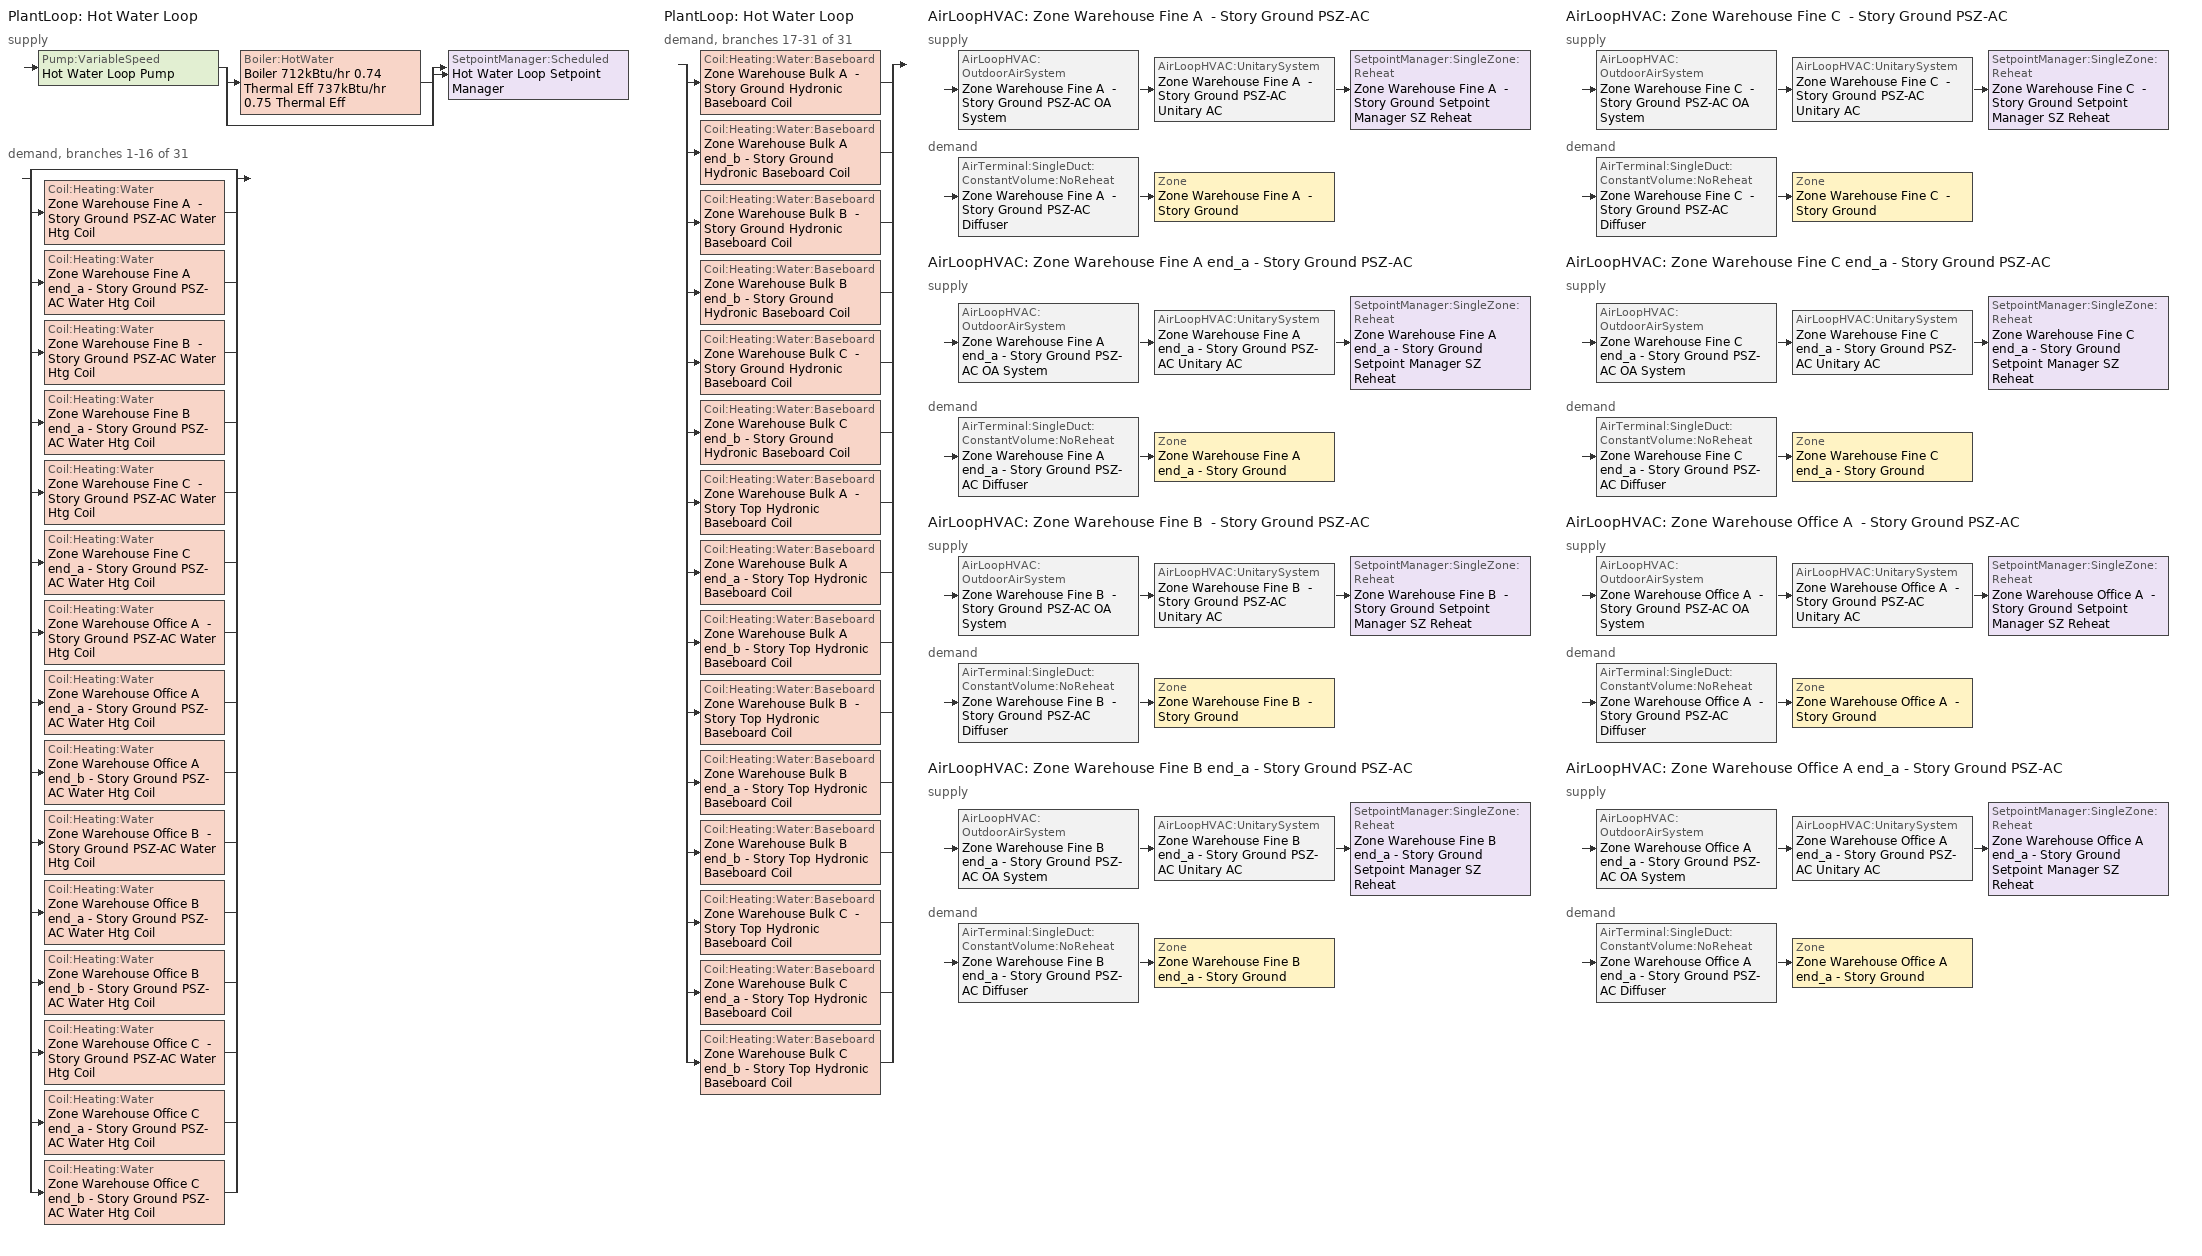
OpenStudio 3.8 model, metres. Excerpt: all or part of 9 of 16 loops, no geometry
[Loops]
PlantLoop 'Hot Water Loop'
 supply: Pump:VariableSpeed 'Hot Water Loop Pump' > split
  | Boiler:HotWater 'Boiler 712kBtu/hr 0.74 Thermal Eff 737kBtu/hr 0.75 Thermal Eff'
  | bypass
  join > SetpointManager:Scheduled 'Hot Water Loop Setpoint Manager'
 demand, branches 1-16 of 31: split
  | bypass
  | Coil:Heating:Water 'Zone Warehouse Fine A  - Story Ground PSZ-AC Water Htg Coil'
  | Coil:Heating:Water 'Zone Warehouse Fine A end_a - Story Ground PSZ-AC Water Htg Coil'
  | Coil:Heating:Water 'Zone Warehouse Fine B  - Story Ground PSZ-AC Water Htg Coil'
  | Coil:Heating:Water 'Zone Warehouse Fine B end_a - Story Ground PSZ-AC Water Htg Coil'
  | Coil:Heating:Water 'Zone Warehouse Fine C  - Story Ground PSZ-AC Water Htg Coil'
  | Coil:Heating:Water 'Zone Warehouse Fine C end_a - Story Ground PSZ-AC Water Htg Coil'
  | Coil:Heating:Water 'Zone Warehouse Office A  - Story Ground PSZ-AC Water Htg Coil'
  | Coil:Heating:Water 'Zone Warehouse Office A end_a - Story Ground PSZ-AC Water Htg Coil'
  | Coil:Heating:Water 'Zone Warehouse Office A end_b - Story Ground PSZ-AC Water Htg Coil'
  | Coil:Heating:Water 'Zone Warehouse Office B  - Story Ground PSZ-AC Water Htg Coil'
  | Coil:Heating:Water 'Zone Warehouse Office B end_a - Story Ground PSZ-AC Water Htg Coil'
  | Coil:Heating:Water 'Zone Warehouse Office B end_b - Story Ground PSZ-AC Water Htg Coil'
  | Coil:Heating:Water 'Zone Warehouse Office C  - Story Ground PSZ-AC Water Htg Coil'
  | Coil:Heating:Water 'Zone Warehouse Office C end_a - Story Ground PSZ-AC Water Htg Coil'
  | Coil:Heating:Water 'Zone Warehouse Office C end_b - Story Ground PSZ-AC Water Htg Coil'
PlantLoop 'Hot Water Loop'
 demand, branches 17-31 of 31: split
  | Coil:Heating:Water:Baseboard 'Zone Warehouse Bulk A  - Story Ground Hydronic Baseboard Coil'
  | Coil:Heating:Water:Baseboard 'Zone Warehouse Bulk A end_b - Story Ground Hydronic Baseboard Coil'
  | Coil:Heating:Water:Baseboard 'Zone Warehouse Bulk B  - Story Ground Hydronic Baseboard Coil'
  | Coil:Heating:Water:Baseboard 'Zone Warehouse Bulk B end_b - Story Ground Hydronic Baseboard Coil'
  | Coil:Heating:Water:Baseboard 'Zone Warehouse Bulk C  - Story Ground Hydronic Baseboard Coil'
  | Coil:Heating:Water:Baseboard 'Zone Warehouse Bulk C end_b - Story Ground Hydronic Baseboard Coil'
  | Coil:Heating:Water:Baseboard 'Zone Warehouse Bulk A  - Story Top Hydronic Baseboard Coil'
  | Coil:Heating:Water:Baseboard 'Zone Warehouse Bulk A end_a - Story Top Hydronic Baseboard Coil'
  | Coil:Heating:Water:Baseboard 'Zone Warehouse Bulk A end_b - Story Top Hydronic Baseboard Coil'
  | Coil:Heating:Water:Baseboard 'Zone Warehouse Bulk B  - Story Top Hydronic Baseboard Coil'
  | Coil:Heating:Water:Baseboard 'Zone Warehouse Bulk B end_a - Story Top Hydronic Baseboard Coil'
  | Coil:Heating:Water:Baseboard 'Zone Warehouse Bulk B end_b - Story Top Hydronic Baseboard Coil'
  | Coil:Heating:Water:Baseboard 'Zone Warehouse Bulk C  - Story Top Hydronic Baseboard Coil'
  | Coil:Heating:Water:Baseboard 'Zone Warehouse Bulk C end_a - Story Top Hydronic Baseboard Coil'
  | Coil:Heating:Water:Baseboard 'Zone Warehouse Bulk C end_b - Story Top Hydronic Baseboard Coil'
AirLoopHVAC 'Zone Warehouse Fine A  - Story Ground PSZ-AC'
 supply: AirLoopHVAC:OutdoorAirSystem 'Zone Warehouse Fine A  - Story Ground PSZ-AC OA System' > AirLoopHVAC:UnitarySystem 'Zone Warehouse Fine A  - Story Ground PSZ-AC Unitary AC' > SetpointManager:SingleZone:Reheat 'Zone Warehouse Fine A  - Story Ground Setpoint Manager SZ Reheat'
 demand: AirTerminal:SingleDuct:ConstantVolume:NoReheat 'Zone Warehouse Fine A  - Story Ground PSZ-AC Diffuser' > Zone 'Zone Warehouse Fine A  - Story Ground'
AirLoopHVAC 'Zone Warehouse Fine A end_a - Story Ground PSZ-AC'
 supply: AirLoopHVAC:OutdoorAirSystem 'Zone Warehouse Fine A end_a - Story Ground PSZ-AC OA System' > AirLoopHVAC:UnitarySystem 'Zone Warehouse Fine A end_a - Story Ground PSZ-AC Unitary AC' > SetpointManager:SingleZone:Reheat 'Zone Warehouse Fine A end_a - Story Ground Setpoint Manager SZ Reheat'
 demand: AirTerminal:SingleDuct:ConstantVolume:NoReheat 'Zone Warehouse Fine A end_a - Story Ground PSZ-AC Diffuser' > Zone 'Zone Warehouse Fine A end_a - Story Ground'
AirLoopHVAC 'Zone Warehouse Fine B  - Story Ground PSZ-AC'
 supply: AirLoopHVAC:OutdoorAirSystem 'Zone Warehouse Fine B  - Story Ground PSZ-AC OA System' > AirLoopHVAC:UnitarySystem 'Zone Warehouse Fine B  - Story Ground PSZ-AC Unitary AC' > SetpointManager:SingleZone:Reheat 'Zone Warehouse Fine B  - Story Ground Setpoint Manager SZ Reheat'
 demand: AirTerminal:SingleDuct:ConstantVolume:NoReheat 'Zone Warehouse Fine B  - Story Ground PSZ-AC Diffuser' > Zone 'Zone Warehouse Fine B  - Story Ground'
AirLoopHVAC 'Zone Warehouse Fine B end_a - Story Ground PSZ-AC'
 supply: AirLoopHVAC:OutdoorAirSystem 'Zone Warehouse Fine B end_a - Story Ground PSZ-AC OA System' > AirLoopHVAC:UnitarySystem 'Zone Warehouse Fine B end_a - Story Ground PSZ-AC Unitary AC' > SetpointManager:SingleZone:Reheat 'Zone Warehouse Fine B end_a - Story Ground Setpoint Manager SZ Reheat'
 demand: AirTerminal:SingleDuct:ConstantVolume:NoReheat 'Zone Warehouse Fine B end_a - Story Ground PSZ-AC Diffuser' > Zone 'Zone Warehouse Fine B end_a - Story Ground'
AirLoopHVAC 'Zone Warehouse Fine C  - Story Ground PSZ-AC'
 supply: AirLoopHVAC:OutdoorAirSystem 'Zone Warehouse Fine C  - Story Ground PSZ-AC OA System' > AirLoopHVAC:UnitarySystem 'Zone Warehouse Fine C  - Story Ground PSZ-AC Unitary AC' > SetpointManager:SingleZone:Reheat 'Zone Warehouse Fine C  - Story Ground Setpoint Manager SZ Reheat'
 demand: AirTerminal:SingleDuct:ConstantVolume:NoReheat 'Zone Warehouse Fine C  - Story Ground PSZ-AC Diffuser' > Zone 'Zone Warehouse Fine C  - Story Ground'
AirLoopHVAC 'Zone Warehouse Fine C end_a - Story Ground PSZ-AC'
 supply: AirLoopHVAC:OutdoorAirSystem 'Zone Warehouse Fine C end_a - Story Ground PSZ-AC OA System' > AirLoopHVAC:UnitarySystem 'Zone Warehouse Fine C end_a - Story Ground PSZ-AC Unitary AC' > SetpointManager:SingleZone:Reheat 'Zone Warehouse Fine C end_a - Story Ground Setpoint Manager SZ Reheat'
 demand: AirTerminal:SingleDuct:ConstantVolume:NoReheat 'Zone Warehouse Fine C end_a - Story Ground PSZ-AC Diffuser' > Zone 'Zone Warehouse Fine C end_a - Story Ground'
AirLoopHVAC 'Zone Warehouse Office A  - Story Ground PSZ-AC'
 supply: AirLoopHVAC:OutdoorAirSystem 'Zone Warehouse Office A  - Story Ground PSZ-AC OA System' > AirLoopHVAC:UnitarySystem 'Zone Warehouse Office A  - Story Ground PSZ-AC Unitary AC' > SetpointManager:SingleZone:Reheat 'Zone Warehouse Office A  - Story Ground Setpoint Manager SZ Reheat'
 demand: AirTerminal:SingleDuct:ConstantVolume:NoReheat 'Zone Warehouse Office A  - Story Ground PSZ-AC Diffuser' > Zone 'Zone Warehouse Office A  - Story Ground'
AirLoopHVAC 'Zone Warehouse Office A end_a - Story Ground PSZ-AC'
 supply: AirLoopHVAC:OutdoorAirSystem 'Zone Warehouse Office A end_a - Story Ground PSZ-AC OA System' > AirLoopHVAC:UnitarySystem 'Zone Warehouse Office A end_a - Story Ground PSZ-AC Unitary AC' > SetpointManager:SingleZone:Reheat 'Zone Warehouse Office A end_a - Story Ground Setpoint Manager SZ Reheat'
 demand: AirTerminal:SingleDuct:ConstantVolume:NoReheat 'Zone Warehouse Office A end_a - Story Ground PSZ-AC Diffuser' > Zone 'Zone Warehouse Office A end_a - Story Ground'
[SizingPeriod:DesignDay] Barometric Pressure {Pa}=100941; Wind Speed {m/s}=3.5; Wind Direction {deg}=300; Rain Indicator=No; Snow Indicator=No; Day of Month=21; Day Type=SummerDesignDay; Daylight Saving Time Indicator=No; Humidity Condition Type=Wetbulb; Dry-Bulb Temperature Range Modifier Type=DefaultMultipliers; Solar Model Indicator=ASHRAETau
Name | Maximum Dry-Bulb Temperature {C} | Daily Dry-Bulb Temperature Range {deltaC} | Month | Wetbulb or DewPoint at Maximum Dry-Bulb {C} | ASHRAE Clear Sky Optical Depth for Beam Irradiance | ASHRAE Clear Sky Optical Depth for Diffuse Irradiance
Meriden Markham Muni October .4% Condns DB=>MCWB 1 | 27 | 11.2 | 10 | 20.4 | 0.349 | 2.492
Meriden Markham Muni September .4% Condns DB=>MCWB 1 | 31.1 | 11.6 | 9 | 21.8 | 0.4 | 2.317
[Sizing:Zone] Zone Cooling Design Supply Air Temperature Input Method=SupplyAirTemperature; Zone Cooling Design Supply Air Temperature Difference {deltaC}=11.11; Zone Heating Design Supply Air Temperature Input Method=SupplyAirTemperature; Zone Heating Design Supply Air Temperature Difference {deltaC}=11.11; Zone Cooling Design Supply Air Humidity Ratio {kg-H2O/kg-air}=0.0085; Zone Heating Design Supply Air Humidity Ratio {kg-H2O/kg-air}=0.008; Cooling Design Air Flow Method=DesignDay; Heating Design Air Flow Method=DesignDay; Account for Dedicated Outdoor Air System=No; Dedicated Outdoor Air System Control Strategy=NeutralSupplyAir; Dedicated Outdoor Air Low Setpoint Temperature for Design {C}=autosize; Dedicated Outdoor Air High Setpoint Temperature for Design {C}=autosize; Zone Load Sizing Method=Sensible Load Only No Latent Load; Zone Latent Cooling Design Supply Air Humidity Ratio Input Method=HumidityRatioDifference; Zone Cooling Design Supply Air Humidity Ratio Difference {kgWater/kgDryAir}=0.005; Zone Latent Heating Design Supply Air Humidity Ratio Input Method=HumidityRatioDifference; Zone Humidification Design Supply Air Humidity Ratio Difference {kgWater/kgDryAir}=0.005
Name | Zone Cooling Design Supply Air Temperature {C} | Zone Heating Design Supply Air Temperature {C}
Zone Warehouse Fine A end_a - Story Ground; Zone Warehouse Fine B end_a - Story Ground; Zone Warehouse Fine C end_a - Story Ground; Zone Warehouse Fine A  - Story Ground; Zone Warehouse Fine B  - Story Ground; Zone Warehouse Fine C  - Story Ground; Zone Warehouse Office A end_a - Story Ground; Zone Warehouse Office A  - Story Ground | 12.7778 | 50
Zone Warehouse Bulk A  - Story Ground; Zone Warehouse Bulk B  - Story Ground; Zone Warehouse Bulk C  - Story Ground; Zone Warehouse Bulk A end_b - Story Ground; Zone Warehouse Bulk B end_b - Story Ground; Zone Warehouse Bulk C end_b - Story Ground; Zone Warehouse Bulk A end_a - Story Top; Zone Warehouse Bulk B end_a - Story Top; Zone Warehouse Bulk C end_a - Story Top; Zone Warehouse Bulk A  - Story Top; Zone Warehouse Bulk B  - Story Top; Zone Warehouse Bulk C  - Story Top; Zone Warehouse Bulk A end_b - Story Top; Zone Warehouse Bulk B end_b - Story Top; Zone Warehouse Bulk C end_b - Story Top | 14 | 40
[Zone equipment]
Zone Warehouse Fine A end_a - Story Ground: Zone Warehouse Fine A end_a - Story Ground PSZ-AC Diffuser
Zone Warehouse Fine B end_a - Story Ground: Zone Warehouse Fine B end_a - Story Ground PSZ-AC Diffuser
Zone Warehouse Fine C end_a - Story Ground: Zone Warehouse Fine C end_a - Story Ground PSZ-AC Diffuser
Zone Warehouse Fine A  - Story Ground: Zone Warehouse Fine A  - Story Ground PSZ-AC Diffuser
Zone Warehouse Fine B  - Story Ground: Zone Warehouse Fine B  - Story Ground PSZ-AC Diffuser
Zone Warehouse Fine C  - Story Ground: Zone Warehouse Fine C  - Story Ground PSZ-AC Diffuser
Zone Warehouse Bulk A  - Story Ground: Zone Warehouse Bulk A  - Story Ground Hydronic Baseboard
Zone Warehouse Bulk B  - Story Ground: Zone Warehouse Bulk B  - Story Ground Hydronic Baseboard
Zone Warehouse Bulk C  - Story Ground: Zone Warehouse Bulk C  - Story Ground Hydronic Baseboard
Zone Warehouse Bulk A end_b - Story Ground: Zone Warehouse Bulk A end_b - Story Ground Hydronic Baseboard
Zone Warehouse Bulk B end_b - Story Ground: Zone Warehouse Bulk B end_b - Story Ground Hydronic Baseboard
Zone Warehouse Bulk C end_b - Story Ground: Zone Warehouse Bulk C end_b - Story Ground Hydronic Baseboard
Zone Warehouse Bulk A end_a - Story Top: Zone Warehouse Bulk A end_a - Story Top Hydronic Baseboard
Zone Warehouse Bulk B end_a - Story Top: Zone Warehouse Bulk B end_a - Story Top Hydronic Baseboard
Zone Warehouse Bulk C end_a - Story Top: Zone Warehouse Bulk C end_a - Story Top Hydronic Baseboard
Zone Warehouse Bulk A  - Story Top: Zone Warehouse Bulk A  - Story Top Hydronic Baseboard
Zone Warehouse Bulk B  - Story Top: Zone Warehouse Bulk B  - Story Top Hydronic Baseboard
Zone Warehouse Bulk C  - Story Top: Zone Warehouse Bulk C  - Story Top Hydronic Baseboard
Zone Warehouse Bulk A end_b - Story Top: Zone Warehouse Bulk A end_b - Story Top Hydronic Baseboard
Zone Warehouse Bulk B end_b - Story Top: Zone Warehouse Bulk B end_b - Story Top Hydronic Baseboard
Zone Warehouse Bulk C end_b - Story Top: Zone Warehouse Bulk C end_b - Story Top Hydronic Baseboard
Zone Warehouse Office A end_a - Story Ground: Zone Warehouse Office A end_a - Story Ground PSZ-AC Diffuser
Zone Warehouse Office A  - Story Ground: Zone Warehouse Office A  - Story Ground PSZ-AC Diffuser
[PlantLoop]
Hot Water Loop: Fluid Type=Water; Glycol Concentration=0; Minimum Loop Temperature {C}=10; Maximum Loop Flow Rate {m3/s}=0.00481273; Plant Loop Volume {m3}=0.577528; Load Distribution Scheme=Optimal
[Sizing:Plant]
Hot Water Loop: Loop Type=Heating; Design Loop Exit Temperature {C}=82.2222; Loop Design Temperature Difference {deltaC}=11.1111; Sizing Option=NonCoincident; Zone Timesteps in Averaging Window=1; Coincident Sizing Factor Mode=None
[SetpointManager:Scheduled]
Hot Water Loop Setpoint Manager: Control Variable=Temperature; Schedule=Hot Water Loop Temp - 180F; Setpoint Node or NodeList=Hot Water Loop Supply Outlet Node
[Pump:VariableSpeed]
Hot Water Loop Pump: Rated Flow Rate {m3/s}=0.00481273; Rated Pump Head {Pa}=179344; Rated Power Consumption {W}=1317.36; Motor Efficiency=0.84; Coefficient 1 of the Part Load Performance Curve=0; Coefficient 2 of the Part Load Performance Curve=3.2485; Coefficient 3 of the Part Load Performance Curve=-4.7443; Coefficient 4 of the Part Load Performance Curve=2.5294; Pump Control Type=Intermittent; Skin Loss Radiative Fraction=0.5; Design Power Sizing Method=PowerPerFlowPerPressure; Design Electric Power per Unit Flow Rate {W/(m3/s)}=348701.1; Design Shaft Power per Unit Flow Rate per Unit Head {W-s/m3-Pa}=1.28205; Design Minimum Flow Rate Fraction=0
[Boiler:HotWater]
Boiler 712kBtu/hr 0.74 Thermal Eff 737kBtu/hr 0.75 Thermal Eff: Fuel Type=NaturalGas; Nominal Capacity {W}=220032; Nominal Thermal Efficiency=0.75; Efficiency Curve Temperature Evaluation Variable=LeavingBoiler; Normalized Boiler Efficiency Curve=Boiler with No Minimum Turndown; Design Water Flow Rate {m3/s}=0.00481273; Minimum Part Load Ratio=0; Maximum Part Load Ratio=1.2; Optimum Part Load Ratio=1; Water Outlet Upper Temperature Limit {C}=95; Boiler Flow Mode=LeavingSetpointModulated; On Cycle Parasitic Electric Load {W}=0; Off Cycle Parasitic Fuel Load {W}=0; Sizing Factor=1
[AirLoopHVAC] Design Return Air Flow Fraction of Supply Air Flow=1
Name | Availability Schedule | Design Supply Air Flow Rate {m3/s}
Zone Warehouse Fine A  - Story Ground PSZ-AC | Zone Warehouse Fine A  - Story Ground PSZ-AC_constant_night_fan_schedule | 0.221917
Zone Warehouse Fine A end_a - Story Ground PSZ-AC | Zone Warehouse Fine A end_a - Story Ground PSZ-AC_constant_night_fan_schedule | 0.0706154
Zone Warehouse Fine B  - Story Ground PSZ-AC | Zone Warehouse Fine B  - Story Ground PSZ-AC_constant_night_fan_schedule | 0.558061
Zone Warehouse Fine B end_a - Story Ground PSZ-AC | Zone Warehouse Fine B end_a - Story Ground PSZ-AC_constant_night_fan_schedule | 0.236346
Zone Warehouse Fine C  - Story Ground PSZ-AC | Zone Warehouse Fine C  - Story Ground PSZ-AC_constant_night_fan_schedule | 0.151546
Zone Warehouse Fine C end_a - Story Ground PSZ-AC | Zone Warehouse Fine C end_a - Story Ground PSZ-AC_constant_night_fan_schedule | 0.0705208
Zone Warehouse Office A  - Story Ground PSZ-AC | Zone Warehouse Office A  - Story Ground PSZ-AC_constant_night_fan_schedule | 0.142226
Zone Warehouse Office A end_a - Story Ground PSZ-AC | Zone Warehouse Office A end_a - Story Ground PSZ-AC_constant_night_fan_schedule | 0.156539
[Sizing:System] Type of Load to Size On=Sensible; Central Heating Maximum System Air Flow Ratio=1; Preheat Design Temperature {C}=7.22222; Preheat Design Humidity Ratio {kg-H2O/kg-Air}=0.008; Precool Design Temperature {C}=12.7778; Precool Design Humidity Ratio {kg-H2O/kg-Air}=0.008; Central Cooling Design Supply Air Temperature {C}=12.7778; Central Heating Design Supply Air Temperature {C}=50; Sizing Option=Coincident; 100% Outdoor Air in Cooling=No; 100% Outdoor Air in Heating=No; Central Cooling Design Supply Air Humidity Ratio {kg-H2O/kg-Air}=0.0085; Central Heating Design Supply Air Humidity Ratio {kg-H2O/kg-Air}=0.008; Cooling Design Air Flow Method=DesignDay; Heating Design Air Flow Method=DesignDay; System Outdoor Air Method=ZoneSum; Zone Maximum Outdoor Air Fraction=1; Cooling Supply Air Flow Rate Per Floor Area {m3/s-m2}=0.00996765; Cooling Fraction of Autosized Cooling Supply Air Flow Rate=1; Cooling Supply Air Flow Rate Per Unit Cooling Capacity {m3/s-W}=3.94755e-05; Heating Supply Air Flow Rate Per Floor Area {m3/s-m2}=0.00996765; Heating Fraction of Autosized Heating Supply Air Flow Rate=1; Heating Fraction of Autosized Cooling Supply Air Flow Rate=1; Heating Supply Air Flow Rate Per Unit Heating Capacity {m3/s-W}=3.15882e-05; Cooling Design Capacity Method=CoolingDesignCapacity; Cooling Design Capacity Per Floor Area {W/m2}=234.7; Fraction of Autosized Cooling Design Capacity=1; Heating Design Capacity Method=HeatingDesignCapacity; Heating Design Capacity Per Floor Area {W/m2}=157; Fraction of Autosized Heating Design Capacity=1; Central Cooling Capacity Control Method=OnOff; Occupant Diversity=1
Name | Design Outdoor Air Flow Rate {m3/s} | Cooling Design Capacity {W} | Heating Design Capacity {W}
Zone Warehouse Fine A  - Story Ground PSZ-AC | 0.221917 | 3897.07 | 7081.38
Zone Warehouse Fine A end_a - Story Ground PSZ-AC | 0.0706154 | 1095.68 | 3083.63
Zone Warehouse Fine B  - Story Ground PSZ-AC | 0.558061 | 10636.94 | 12603.7
Zone Warehouse Fine B end_a - Story Ground PSZ-AC | 0.236346 | 3645.47 | 11026.33
Zone Warehouse Fine C  - Story Ground PSZ-AC | 0.151546 | 2544.14 | 7064.31
Zone Warehouse Fine C end_a - Story Ground PSZ-AC | 0.0705208 | 772 | 3079.77
Zone Warehouse Office A  - Story Ground PSZ-AC | 0.142226 | 1941.28 | 2299.24
Zone Warehouse Office A end_a - Story Ground PSZ-AC | 0.156539 | 2125.96 | 3388.51
[SetpointManager:SingleZone:Reheat] Minimum Supply Air Temperature {C}=12.7778; Maximum Supply Air Temperature {C}=50
Name | Control Zone | Setpoint Node or NodeList
Zone Warehouse Fine A  - Story Ground Setpoint Manager SZ Reheat | Zone Warehouse Fine A  - Story Ground | Zone Warehouse Fine A  - Story Ground PSZ-AC Supply Outlet Node
Zone Warehouse Fine A end_a - Story Ground Setpoint Manager SZ Reheat | Zone Warehouse Fine A end_a - Story Ground | Zone Warehouse Fine A end_a - Story Ground PSZ-AC Supply Outlet Node
Zone Warehouse Fine B  - Story Ground Setpoint Manager SZ Reheat | Zone Warehouse Fine B  - Story Ground | Zone Warehouse Fine B  - Story Ground PSZ-AC Supply Outlet Node
Zone Warehouse Fine B end_a - Story Ground Setpoint Manager SZ Reheat | Zone Warehouse Fine B end_a - Story Ground | Zone Warehouse Fine B end_a - Story Ground PSZ-AC Supply Outlet Node
Zone Warehouse Fine C  - Story Ground Setpoint Manager SZ Reheat | Zone Warehouse Fine C  - Story Ground | Zone Warehouse Fine C  - Story Ground PSZ-AC Supply Outlet Node
Zone Warehouse Fine C end_a - Story Ground Setpoint Manager SZ Reheat | Zone Warehouse Fine C end_a - Story Ground | Zone Warehouse Fine C end_a - Story Ground PSZ-AC Supply Outlet Node
Zone Warehouse Office A  - Story Ground Setpoint Manager SZ Reheat | Zone Warehouse Office A  - Story Ground | Zone Warehouse Office A  - Story Ground PSZ-AC Supply Outlet Node
Zone Warehouse Office A end_a - Story Ground Setpoint Manager SZ Reheat | Zone Warehouse Office A end_a - Story Ground | Zone Warehouse Office A end_a - Story Ground PSZ-AC Supply Outlet Node
[Coil:Heating:Water] Availability Schedule=Always On Discrete; Rated Inlet Water Temperature {C}=82.2222; Rated Inlet Air Temperature {C}=7.22222; Rated Outlet Water Temperature {C}=71.1111; Rated Outlet Air Temperature {C}=50
Name | U-Factor Times Area Value {W/K} | Maximum Water Flow Rate {m3/s} | Rated Capacity {W}
Zone Warehouse Fine A  - Story Ground PSZ-AC Water Htg Coil | 232.492 | 0.000217405 | 9939.52
Zone Warehouse Fine A end_a - Story Ground PSZ-AC Water Htg Coil | 72.7934 | 6.74478e-05 | 3083.63
Zone Warehouse Fine B  - Story Ground PSZ-AC Water Htg Coil | 638.701 | 0.000630427 | 28822.4
Zone Warehouse Fine B end_a - Story Ground PSZ-AC Water Htg Coil | 254.054 | 0.000241177 | 11026.3
Zone Warehouse Fine C  - Story Ground PSZ-AC Water Htg Coil | 162.815 | 0.000154516 | 7064.31
Zone Warehouse Fine C end_a - Story Ground PSZ-AC Water Htg Coil | 72.7 | 6.73633e-05 | 3079.77
Zone Warehouse Office A  - Story Ground PSZ-AC Water Htg Coil | 129.666 | 0.000112397 | 5138.64
Zone Warehouse Office A end_a - Story Ground PSZ-AC Water Htg Coil | 141.957 | 0.000123371 | 5640.38
Zone Warehouse Office A end_b - Story Ground PSZ-AC Water Htg Coil | 152.045 | 0.000131875 | 6029.17
Zone Warehouse Office B  - Story Ground PSZ-AC Water Htg Coil | 110.235 | 9.5668e-05 | 4373.83
Zone Warehouse Office B end_a - Story Ground PSZ-AC Water Htg Coil | 121.88 | 0.000106004 | 4846.35
Zone Warehouse Office B end_b - Story Ground PSZ-AC Water Htg Coil | 129.557 | 0.000112835 | 5158.67
Zone Warehouse Office C  - Story Ground PSZ-AC Water Htg Coil | 123.16 | 0.000107565 | 4917.76
Zone Warehouse Office C end_a - Story Ground PSZ-AC Water Htg Coil | 135.762 | 0.000118864 | 5434.3
Zone Warehouse Office C end_b - Story Ground PSZ-AC Water Htg Coil | 144.158 | 0.000126366 | 5777.31
[Controller:WaterCoil] Action=Normal; Controller Convergence Tolerance {deltaC}=0.0001; Minimum Actuated Flow {m3/s}=0
Name | Water Coil
Zone Warehouse Fine A  - Story Ground PSZ-AC Water Htg Coil Controller | Zone Warehouse Fine A  - Story Ground PSZ-AC Water Htg Coil
Zone Warehouse Fine A end_a - Story Ground PSZ-AC Water Htg Coil Controller | Zone Warehouse Fine A end_a - Story Ground PSZ-AC Water Htg Coil
Zone Warehouse Fine B  - Story Ground PSZ-AC Water Htg Coil Controller | Zone Warehouse Fine B  - Story Ground PSZ-AC Water Htg Coil
Zone Warehouse Fine B end_a - Story Ground PSZ-AC Water Htg Coil Controller | Zone Warehouse Fine B end_a - Story Ground PSZ-AC Water Htg Coil
Zone Warehouse Fine C  - Story Ground PSZ-AC Water Htg Coil Controller | Zone Warehouse Fine C  - Story Ground PSZ-AC Water Htg Coil
Zone Warehouse Fine C end_a - Story Ground PSZ-AC Water Htg Coil Controller | Zone Warehouse Fine C end_a - Story Ground PSZ-AC Water Htg Coil
Zone Warehouse Office A  - Story Ground PSZ-AC Water Htg Coil Controller | Zone Warehouse Office A  - Story Ground PSZ-AC Water Htg Coil
Zone Warehouse Office A end_a - Story Ground PSZ-AC Water Htg Coil Controller | Zone Warehouse Office A end_a - Story Ground PSZ-AC Water Htg Coil
Zone Warehouse Office A end_b - Story Ground PSZ-AC Water Htg Coil Controller | Zone Warehouse Office A end_b - Story Ground PSZ-AC Water Htg Coil
Zone Warehouse Office B  - Story Ground PSZ-AC Water Htg Coil Controller | Zone Warehouse Office B  - Story Ground PSZ-AC Water Htg Coil
Zone Warehouse Office B end_a - Story Ground PSZ-AC Water Htg Coil Controller | Zone Warehouse Office B end_a - Story Ground PSZ-AC Water Htg Coil
Zone Warehouse Office B end_b - Story Ground PSZ-AC Water Htg Coil Controller | Zone Warehouse Office B end_b - Story Ground PSZ-AC Water Htg Coil
Zone Warehouse Office C  - Story Ground PSZ-AC Water Htg Coil Controller | Zone Warehouse Office C  - Story Ground PSZ-AC Water Htg Coil
Zone Warehouse Office C end_a - Story Ground PSZ-AC Water Htg Coil Controller | Zone Warehouse Office C end_a - Story Ground PSZ-AC Water Htg Coil
Zone Warehouse Office C end_b - Story Ground PSZ-AC Water Htg Coil Controller | Zone Warehouse Office C end_b - Story Ground PSZ-AC Water Htg Coil
[Coil:Heating:Electric] Availability Schedule=Always On Discrete; Efficiency=1
Name | Nominal Capacity {W}
Zone Warehouse Fine A  - Story Ground PSZ-AC Electric Backup Htg Coil | 9939.52
Zone Warehouse Fine A end_a - Story Ground PSZ-AC Electric Backup Htg Coil | 3083.63
Zone Warehouse Fine B  - Story Ground PSZ-AC Electric Backup Htg Coil | 28822.4
Zone Warehouse Fine B end_a - Story Ground PSZ-AC Electric Backup Htg Coil | 11026.3
Zone Warehouse Fine C  - Story Ground PSZ-AC Electric Backup Htg Coil | 7064.31
Zone Warehouse Fine C end_a - Story Ground PSZ-AC Electric Backup Htg Coil | 3079.77
Zone Warehouse Office A  - Story Ground PSZ-AC Electric Backup Htg Coil | 5138.64
Zone Warehouse Office A end_a - Story Ground PSZ-AC Electric Backup Htg Coil | 5640.38
[Coil:Cooling:DX:SingleSpeed] Availability Schedule=Always On Discrete; Rated COP {W/W}=3.14722; Rated Evaporator Fan Power Per Volume Flow Rate 2017 {W/(m3/s)}=773.3; Rated Evaporator Fan Power Per Volume Flow Rate 2023 {W/(m3/s)}=934.4; Total Cooling Capacity Function of Temperature Curve=CoilClgDXQRatio_fTwbToadbSI; Total Cooling Capacity Function of Flow Fraction Curve=CoilClgDXSnglQRatio_fCFMRatio; Energy Input Ratio Function of Temperature Curve=CoilClgDXEIRRatio_fTwbToadbSI; Energy Input Ratio Function of Flow Fraction Curve=CoilClgDXSnglEIRRatio_fCFMRatio; Part Load Fraction Correlation Curve=CoilClgDXEIRRatio_fQFrac; Minimum Outdoor Dry-Bulb Temperature for Compressor Operation {C}=-25; Nominal Time for Condensate Removal to Begin {s}=0; Ratio of Initial Moisture Evaporation Rate and Steady State Latent Capacity=0; Maximum Cycling Rate {cycles/hr}=0; Latent Capacity Time Constant {s}=0; Condenser Type=AirCooled; Evaporative Condenser Effectiveness=0.9; Evaporative Condenser Air Flow Rate {m3/s}=autosize; Evaporative Condenser Pump Rated Power Consumption {W}=autosize; Crankcase Heater Capacity {W}=0; Maximum Outdoor Dry-Bulb Temperature for Crankcase Heater Operation {C}=10; Basin Heater Capacity {W/K}=0; Basin Heater Setpoint Temperature {C}=2
Name | Rated Total Cooling Capacity {W} | Rated Sensible Heat Ratio | Rated Air Flow Rate {m3/s}
Zone Warehouse Fine A  - Story Ground PSZ-AC 1spd DX AC Clg Coil 23kBtu/hr 11.06SEER 23kBtu/hr 9.7SEER | 4909.72 | 0.739084 | 0.221917
Zone Warehouse Fine A end_a - Story Ground PSZ-AC 1spd DX AC Clg Coil 7kBtu/hr 11.06SEER 7kBtu/hr 9.7SEER | 1534.02 | 0.745155 | 0.0706154
Zone Warehouse Fine B  - Story Ground PSZ-AC 1spd DX AC Clg Coil 62kBtu/hr 11.06SEER 65kBtu/hr 9.7SEER | 13858 | 0.701083 | 0.558061
Zone Warehouse Fine B end_a - Story Ground PSZ-AC 1spd DX AC Clg Coil 25kBtu/hr 11.06SEER 25kBtu/hr 9.7SEER | 5649.08 | 0.713617 | 0.236338
Zone Warehouse Fine C  - Story Ground PSZ-AC 1spd DX AC Clg Coil 17kBtu/hr 11.06SEER 17kBtu/hr 9.7SEER | 3665.69 | 0.709605 | 0.151546
Zone Warehouse Fine C end_a - Story Ground PSZ-AC 1spd DX AC Clg Coil 6kBtu/hr 11.06SEER 7kBtu/hr 9.7SEER | 1611.95 | 0.727255 | 0.0705208
Zone Warehouse Office A  - Story Ground PSZ-AC 1spd DX AC Clg Coil 9kBtu/hr 11.06SEER 10kBtu/hr 9.7SEER | 2354.34 | 0.800655 | 0.142226
Zone Warehouse Office A end_a - Story Ground PSZ-AC 1spd DX AC Clg Coil 10kBtu/hr 11.06SEER 11kBtu/hr 9.7SEER | 2591.28 | 0.800655 | 0.156539
[Fan:OnOff] Availability Schedule=Always On Discrete; Fan Total Efficiency=0.53625; Pressure Rise {Pa}=622.722; Motor Efficiency=0.825; Motor In Airstream Fraction=1
Name | Maximum Flow Rate {m3/s} | Fan Power Ratio Function of Speed Ratio Curve | Fan Efficiency Ratio Function of Speed Ratio Curve
Zone Warehouse Fine A  - Story Ground PSZ-AC Fan | 0.221917 | Fan On Off Power Curve | Fan On Off Efficiency Curve
Zone Warehouse Fine A end_a - Story Ground PSZ-AC Fan | 0.0706154 | Fan On Off Power Curve 1 | Fan On Off Efficiency Curve 1
Zone Warehouse Fine B  - Story Ground PSZ-AC Fan | 0.558061 | Fan On Off Power Curve 2 | Fan On Off Efficiency Curve 2
Zone Warehouse Fine B end_a - Story Ground PSZ-AC Fan | 0.236346 | Fan On Off Power Curve 3 | Fan On Off Efficiency Curve 3
Zone Warehouse Fine C  - Story Ground PSZ-AC Fan | 0.151546 | Fan On Off Power Curve 4 | Fan On Off Efficiency Curve 4
Zone Warehouse Fine C end_a - Story Ground PSZ-AC Fan | 0.0705208 | Fan On Off Power Curve 5 | Fan On Off Efficiency Curve 5
Zone Warehouse Office A  - Story Ground PSZ-AC Fan | 0.142226 | Fan On Off Power Curve 6 | Fan On Off Efficiency Curve 6
Zone Warehouse Office A end_a - Story Ground PSZ-AC Fan | 0.156539 | Fan On Off Power Curve 7 | Fan On Off Efficiency Curve 7
[AirLoopHVAC:UnitarySystem] Control Type=Load; Dehumidification Control Type=None; Availability Schedule=Always On Discrete; Fan Placement=DrawThrough; DX Heating Coil Sizing Ratio=1; Use DOAS DX Cooling Coil=No; DOAS DX Cooling Coil Leaving Minimum Air Temperature {C}=2; Latent Load Control=SensibleOnlyLoadControl; Supply Air Flow Rate Method During Cooling Operation=SupplyAirFlowRate; Supply Air Flow Rate Method During Heating Operation=SupplyAirFlowRate; Supply Air Flow Rate Method When No Cooling or Heating is Required=None; No Load Supply Air Flow Rate Control Set To Low Speed=Yes; Maximum Supply Air Temperature {C}=50; Maximum Outdoor Dry-Bulb Temperature for Supplemental Heater Operation {C}=21; Ancilliary On-Cycle Electric Power {W}=0; Ancilliary Off-Cycle Electric Power {W}=0
Name | Controlling Zone or Thermostat Location | Supply Fan | Supply Air Fan Operating Mode Schedule | Heating Coil | Cooling Coil | Supplemental Heating Coil | Supply Air Flow Rate During Cooling Operation {m3/s} | Supply Air Flow Rate During Heating Operation {m3/s}
Zone Warehouse Fine A  - Story Ground PSZ-AC Unitary AC | Zone Warehouse Fine A  - Story Ground | Zone Warehouse Fine A  - Story Ground PSZ-AC Fan | Zone Warehouse Fine A  - Story Ground PSZ-AC_constant_night_fan_schedule | Zone Warehouse Fine A  - Story Ground PSZ-AC Water Htg Coil | Zone Warehouse Fine A  - Story Ground PSZ-AC 1spd DX AC Clg Coil 23kBtu/hr 11.06SEER 23kBtu/hr 9.7SEER | Zone Warehouse Fine A  - Story Ground PSZ-AC Electric Backup Htg Coil | 0.221917 | 0.221917
Zone Warehouse Fine A end_a - Story Ground PSZ-AC Unitary AC | Zone Warehouse Fine A end_a - Story Ground | Zone Warehouse Fine A end_a - Story Ground PSZ-AC Fan | Zone Warehouse Fine A end_a - Story Ground PSZ-AC_constant_night_fan_schedule | Zone Warehouse Fine A end_a - Story Ground PSZ-AC Water Htg Coil | Zone Warehouse Fine A end_a - Story Ground PSZ-AC 1spd DX AC Clg Coil 7kBtu/hr 11.06SEER 7kBtu/hr 9.7SEER | Zone Warehouse Fine A end_a - Story Ground PSZ-AC Electric Backup Htg Coil | 0.0706154 | 0.0706154
Zone Warehouse Fine B  - Story Ground PSZ-AC Unitary AC | Zone Warehouse Fine B  - Story Ground | Zone Warehouse Fine B  - Story Ground PSZ-AC Fan | Zone Warehouse Fine B  - Story Ground PSZ-AC_constant_night_fan_schedule | Zone Warehouse Fine B  - Story Ground PSZ-AC Water Htg Coil | Zone Warehouse Fine B  - Story Ground PSZ-AC 1spd DX AC Clg Coil 62kBtu/hr 11.06SEER 65kBtu/hr 9.7SEER | Zone Warehouse Fine B  - Story Ground PSZ-AC Electric Backup Htg Coil | 0.558061 | 0.558061
Zone Warehouse Fine B end_a - Story Ground PSZ-AC Unitary AC | Zone Warehouse Fine B end_a - Story Ground | Zone Warehouse Fine B end_a - Story Ground PSZ-AC Fan | Zone Warehouse Fine B end_a - Story Ground PSZ-AC_constant_night_fan_schedule | Zone Warehouse Fine B end_a - Story Ground PSZ-AC Water Htg Coil | Zone Warehouse Fine B end_a - Story Ground PSZ-AC 1spd DX AC Clg Coil 25kBtu/hr 11.06SEER 25kBtu/hr 9.7SEER | Zone Warehouse Fine B end_a - Story Ground PSZ-AC Electric Backup Htg Coil | 0.236338 | 0.236346
Zone Warehouse Fine C  - Story Ground PSZ-AC Unitary AC | Zone Warehouse Fine C  - Story Ground | Zone Warehouse Fine C  - Story Ground PSZ-AC Fan | Zone Warehouse Fine C  - Story Ground PSZ-AC_constant_night_fan_schedule | Zone Warehouse Fine C  - Story Ground PSZ-AC Water Htg Coil | Zone Warehouse Fine C  - Story Ground PSZ-AC 1spd DX AC Clg Coil 17kBtu/hr 11.06SEER 17kBtu/hr 9.7SEER | Zone Warehouse Fine C  - Story Ground PSZ-AC Electric Backup Htg Coil | 0.151546 | 0.151546
Zone Warehouse Fine C end_a - Story Ground PSZ-AC Unitary AC | Zone Warehouse Fine C end_a - Story Ground | Zone Warehouse Fine C end_a - Story Ground PSZ-AC Fan | Zone Warehouse Fine C end_a - Story Ground PSZ-AC_constant_night_fan_schedule | Zone Warehouse Fine C end_a - Story Ground PSZ-AC Water Htg Coil | Zone Warehouse Fine C end_a - Story Ground PSZ-AC 1spd DX AC Clg Coil 6kBtu/hr 11.06SEER 7kBtu/hr 9.7SEER | Zone Warehouse Fine C end_a - Story Ground PSZ-AC Electric Backup Htg Coil | 0.0705208 | 0.0705208
Zone Warehouse Office A  - Story Ground PSZ-AC Unitary AC | Zone Warehouse Office A  - Story Ground | Zone Warehouse Office A  - Story Ground PSZ-AC Fan | Zone Warehouse Office A  - Story Ground PSZ-AC_constant_night_fan_schedule | Zone Warehouse Office A  - Story Ground PSZ-AC Water Htg Coil | Zone Warehouse Office A  - Story Ground PSZ-AC 1spd DX AC Clg Coil 9kBtu/hr 11.06SEER 10kBtu/hr 9.7SEER | Zone Warehouse Office A  - Story Ground PSZ-AC Electric Backup Htg Coil | 0.142226 | 0.142226
Zone Warehouse Office A end_a - Story Ground PSZ-AC Unitary AC | Zone Warehouse Office A end_a - Story Ground | Zone Warehouse Office A end_a - Story Ground PSZ-AC Fan | Zone Warehouse Office A end_a - Story Ground PSZ-AC_constant_night_fan_schedule | Zone Warehouse Office A end_a - Story Ground PSZ-AC Water Htg Coil | Zone Warehouse Office A end_a - Story Ground PSZ-AC 1spd DX AC Clg Coil 10kBtu/hr 11.06SEER 11kBtu/hr 9.7SEER | Zone Warehouse Office A end_a - Story Ground PSZ-AC Electric Backup Htg Coil | 0.156539 | 0.155803
[Controller:OutdoorAir] Economizer Control Type=NoEconomizer; Economizer Control Action Type=ModulateFlow; Economizer Maximum Limit Dry-Bulb Temperature {C}=28; Economizer Maximum Limit Enthalpy {J/kg}=64000; Lockout Type=LockoutWithCompressor; Minimum Limit Type=FixedMinimum; High Humidity Control=No; Heat Recovery Bypass Control Type=BypassWhenWithinEconomizerLimits; Economizer Operation Staging=InterlockedWithMechanicalCooling
Name | Minimum Outdoor Air Flow Rate {m3/s} | Maximum Outdoor Air Flow Rate {m3/s} | Minimum Outdoor Air Schedule | Maximum Fraction of Outdoor Air Schedule | Controller Mechanical Ventilation
Zone Warehouse Fine A  - Story Ground PSZ-AC OA System Controller | 0.0233383 | 0.221917 | Zone Warehouse Fine A  - Story Ground PSZ-AC_night_ventcycle_schedule | ZoneWarehouseFineAStoryGroundPSZACmaxOASch | Controller Mechanical Ventilation 1
Zone Warehouse Fine A end_a - Story Ground PSZ-AC OA System Controller | 0.00530941 | 0.0706154 | Zone Warehouse Fine A end_a - Story Ground PSZ-AC_night_ventcycle_schedule | ZoneWarehouseFineAendaStoryGroundPSZACmaxOASch | Controller Mechanical Ventilation 2
Zone Warehouse Fine B  - Story Ground PSZ-AC OA System Controller | 0.161086 | 0.558061 | Zone Warehouse Fine B  - Story Ground PSZ-AC_night_ventcycle_schedule | ZoneWarehouseFineBStoryGroundPSZACmaxOASch | Controller Mechanical Ventilation 3
Zone Warehouse Fine B end_a - Story Ground PSZ-AC OA System Controller | 0.0366469 | 0.236346 | Zone Warehouse Fine B end_a - Story Ground PSZ-AC_night_ventcycle_schedule | ZoneWarehouseFineBendaStoryGroundPSZACmaxOASch | Controller Mechanical Ventilation 4
Zone Warehouse Fine C  - Story Ground PSZ-AC OA System Controller | 0.0233383 | 0.151546 | Zone Warehouse Fine C  - Story Ground PSZ-AC_night_ventcycle_schedule | ZoneWarehouseFineCStoryGroundPSZACmaxOASch | Controller Mechanical Ventilation 5
Zone Warehouse Fine C end_a - Story Ground PSZ-AC OA System Controller | 0.00530941 | 0.0705208 | Zone Warehouse Fine C end_a - Story Ground PSZ-AC_night_ventcycle_schedule | ZoneWarehouseFineCendaStoryGroundPSZACmaxOASch | Controller Mechanical Ventilation 6
Zone Warehouse Office A  - Story Ground PSZ-AC OA System Controller | 0.0035704 | 0.142226 | Zone Warehouse Office A  - Story Ground PSZ-AC_night_ventcycle_schedule | ZoneWarehouseOfficeAStoryGroundPSZACmaxOASch | Controller Mechanical Ventilation 7
Zone Warehouse Office A end_a - Story Ground PSZ-AC OA System Controller | 0.00416258 | 0.156539 | Zone Warehouse Office A end_a - Story Ground PSZ-AC_night_ventcycle_schedule | ZoneWarehouseOfficeAendaStoryGroundPSZACmaxOASch | Controller Mechanical Ventilation 8
[Controller:MechanicalVentilation] Availability Schedule=Always On Discrete
Controller Mechanical Ventilation 1; Controller Mechanical Ventilation 2; Controller Mechanical Ventilation 3; Controller Mechanical Ventilation 4; Controller Mechanical Ventilation 5; Controller Mechanical Ventilation 6; Controller Mechanical Ventilation 7; Controller Mechanical Ventilation 8
[AirLoopHVAC:OutdoorAirSystem]
Name | Controller
Zone Warehouse Fine A  - Story Ground PSZ-AC OA System | Zone Warehouse Fine A  - Story Ground PSZ-AC OA System Controller
Zone Warehouse Fine A end_a - Story Ground PSZ-AC OA System | Zone Warehouse Fine A end_a - Story Ground PSZ-AC OA System Controller
Zone Warehouse Fine B  - Story Ground PSZ-AC OA System | Zone Warehouse Fine B  - Story Ground PSZ-AC OA System Controller
Zone Warehouse Fine B end_a - Story Ground PSZ-AC OA System | Zone Warehouse Fine B end_a - Story Ground PSZ-AC OA System Controller
Zone Warehouse Fine C  - Story Ground PSZ-AC OA System | Zone Warehouse Fine C  - Story Ground PSZ-AC OA System Controller
Zone Warehouse Fine C end_a - Story Ground PSZ-AC OA System | Zone Warehouse Fine C end_a - Story Ground PSZ-AC OA System Controller
Zone Warehouse Office A  - Story Ground PSZ-AC OA System | Zone Warehouse Office A  - Story Ground PSZ-AC OA System Controller
Zone Warehouse Office A end_a - Story Ground PSZ-AC OA System | Zone Warehouse Office A end_a - Story Ground PSZ-AC OA System Controller
[AvailabilityManager:NightCycle] Applicability Schedule=Always On Discrete; Control Type=CycleOnAny; Thermostat Tolerance {deltaC}=1; Cycling Run Time {s}=1800
Availability Manager Night Cycle 1; Availability Manager Night Cycle 2; Availability Manager Night Cycle 3; Availability Manager Night Cycle 4; Availability Manager Night Cycle 5; Availability Manager Night Cycle 6; Availability Manager Night Cycle 7; Availability Manager Night Cycle 8; Availability Manager Night Cycle 9; Availability Manager Night Cycle 10; Availability Manager Night Cycle 11; Availability Manager Night Cycle 12; Availability Manager Night Cycle 13; Availability Manager Night Cycle 14; Availability Manager Night Cycle 15
[AirTerminal:SingleDuct:ConstantVolume:NoReheat] Availability Schedule=Always On Discrete
Name | Maximum Air Flow Rate {m3/s}
Zone Warehouse Fine A  - Story Ground PSZ-AC Diffuser | 0.221917
Zone Warehouse Fine A end_a - Story Ground PSZ-AC Diffuser | 0.0706154
Zone Warehouse Fine B  - Story Ground PSZ-AC Diffuser | 0.558061
Zone Warehouse Fine B end_a - Story Ground PSZ-AC Diffuser | 0.236338
Zone Warehouse Fine C  - Story Ground PSZ-AC Diffuser | 0.151546
Zone Warehouse Fine C end_a - Story Ground PSZ-AC Diffuser | 0.0705208
Zone Warehouse Office A  - Story Ground PSZ-AC Diffuser | 0.142226
Zone Warehouse Office A end_a - Story Ground PSZ-AC Diffuser | 0.155803
[Coil:Heating:Water:Baseboard] Heating Design Capacity Method=HeatingDesignCapacity; Heating Design Capacity {W}=autosize; Heating Design Capacity Per Floor Area {W/m2}=0; Fraction of Autosized Heating Design Capacity=0.8
Name | U-Factor Times Area Value {W/K} | Maximum Water Flow Rate {m3/s}
Zone Warehouse Bulk A  - Story Ground Hydronic Baseboard Coil | 71.6876 | 7.36447e-05
Zone Warehouse Bulk A end_b - Story Ground Hydronic Baseboard Coil | 59.7536 | 6.13849e-05
Zone Warehouse Bulk B  - Story Ground Hydronic Baseboard Coil | 30.0423 | 3.08625e-05
Zone Warehouse Bulk B end_b - Story Ground Hydronic Baseboard Coil | 190.053 | 0.000195241
Zone Warehouse Bulk C  - Story Ground Hydronic Baseboard Coil | 71.4869 | 7.34384e-05
Zone Warehouse Bulk C end_b - Story Ground Hydronic Baseboard Coil | 59.6732 | 6.13023e-05
Zone Warehouse Bulk A  - Story Top Hydronic Baseboard Coil; Zone Warehouse Bulk B end_b - Story Top Hydronic Baseboard Coil | 267.91 | 0.000275224
Zone Warehouse Bulk A end_a - Story Top Hydronic Baseboard Coil; Zone Warehouse Bulk C end_b - Story Top Hydronic Baseboard Coil | 70.6962 | 7.26262e-05
Zone Warehouse Bulk A end_b - Story Top Hydronic Baseboard Coil | 70.7463 | 7.26777e-05
Zone Warehouse Bulk B  - Story Top Hydronic Baseboard Coil | 499.227 | 0.000512856
Zone Warehouse Bulk B end_a - Story Top Hydronic Baseboard Coil; Zone Warehouse Bulk C  - Story Top Hydronic Baseboard Coil | 267.579 | 0.000274884
Zone Warehouse Bulk C end_a - Story Top Hydronic Baseboard Coil | 70.646 | 7.25746e-05
[ZoneHVAC:Baseboard:Convective:Water] Availability Schedule=Always On Discrete
Name | Heating Coil
Zone Warehouse Bulk A  - Story Ground Hydronic Baseboard | Zone Warehouse Bulk A  - Story Ground Hydronic Baseboard Coil
Zone Warehouse Bulk A end_b - Story Ground Hydronic Baseboard | Zone Warehouse Bulk A end_b - Story Ground Hydronic Baseboard Coil
Zone Warehouse Bulk B  - Story Ground Hydronic Baseboard | Zone Warehouse Bulk B  - Story Ground Hydronic Baseboard Coil
Zone Warehouse Bulk B end_b - Story Ground Hydronic Baseboard | Zone Warehouse Bulk B end_b - Story Ground Hydronic Baseboard Coil
Zone Warehouse Bulk C  - Story Ground Hydronic Baseboard | Zone Warehouse Bulk C  - Story Ground Hydronic Baseboard Coil
Zone Warehouse Bulk C end_b - Story Ground Hydronic Baseboard | Zone Warehouse Bulk C end_b - Story Ground Hydronic Baseboard Coil
Zone Warehouse Bulk A  - Story Top Hydronic Baseboard | Zone Warehouse Bulk A  - Story Top Hydronic Baseboard Coil
Zone Warehouse Bulk A end_a - Story Top Hydronic Baseboard | Zone Warehouse Bulk A end_a - Story Top Hydronic Baseboard Coil
Zone Warehouse Bulk A end_b - Story Top Hydronic Baseboard | Zone Warehouse Bulk A end_b - Story Top Hydronic Baseboard Coil
Zone Warehouse Bulk B  - Story Top Hydronic Baseboard | Zone Warehouse Bulk B  - Story Top Hydronic Baseboard Coil
Zone Warehouse Bulk B end_a - Story Top Hydronic Baseboard | Zone Warehouse Bulk B end_a - Story Top Hydronic Baseboard Coil
Zone Warehouse Bulk B end_b - Story Top Hydronic Baseboard | Zone Warehouse Bulk B end_b - Story Top Hydronic Baseboard Coil
Zone Warehouse Bulk C  - Story Top Hydronic Baseboard | Zone Warehouse Bulk C  - Story Top Hydronic Baseboard Coil
Zone Warehouse Bulk C end_a - Story Top Hydronic Baseboard | Zone Warehouse Bulk C end_a - Story Top Hydronic Baseboard Coil
Zone Warehouse Bulk C end_b - Story Top Hydronic Baseboard | Zone Warehouse Bulk C end_b - Story Top Hydronic Baseboard Coil
[Schedule:Ruleset]
Name | Default Day Schedule
Hot Water Loop Temp - 180F | Hot Water Loop Temp - 180F Default
ZoneWarehouseFineAStoryGroundPSZACmaxOASch | ZoneWarehouseFineAStoryGroundPSZACmaxOASchDefault
ZoneWarehouseFineAendaStoryGroundPSZACmaxOASch | ZoneWarehouseFineAendaStoryGroundPSZACmaxOASchDefault
ZoneWarehouseFineBStoryGroundPSZACmaxOASch | ZoneWarehouseFineBStoryGroundPSZACmaxOASchDefault
ZoneWarehouseFineBendaStoryGroundPSZACmaxOASch | ZoneWarehouseFineBendaStoryGroundPSZACmaxOASchDefault
ZoneWarehouseFineCStoryGroundPSZACmaxOASch | ZoneWarehouseFineCStoryGroundPSZACmaxOASchDefault
ZoneWarehouseFineCendaStoryGroundPSZACmaxOASch | ZoneWarehouseFineCendaStoryGroundPSZACmaxOASchDefault
ZoneWarehouseOfficeAStoryGroundPSZACmaxOASch | ZoneWarehouseOfficeAStoryGroundPSZACmaxOASchDefault
ZoneWarehouseOfficeAendaStoryGroundPSZACmaxOASch | ZoneWarehouseOfficeAendaStoryGroundPSZACmaxOASchDefault
[Schedule:Day]
Hot Water Loop Temp - 180F Default: 24, 0, 82.2222
ZoneWarehouseFineAStoryGroundPSZACmaxOASchDefault; ZoneWarehouseFineAendaStoryGroundPSZACmaxOASchDefault; ZoneWarehouseFineBStoryGroundPSZACmaxOASchDefault; ZoneWarehouseFineBendaStoryGroundPSZACmaxOASchDefault; ZoneWarehouseFineCStoryGroundPSZACmaxOASchDefault; ZoneWarehouseFineCendaStoryGroundPSZACmaxOASchDefault; ZoneWarehouseOfficeAStoryGroundPSZACmaxOASchDefault; ZoneWarehouseOfficeAendaStoryGroundPSZACmaxOASchDefault: 24, 0, 0.7
[Schedule:Constant] Value=1
Always On Discrete; Zone Warehouse Fine A  - Story Ground PSZ-AC_night_ventcycle_schedule; Zone Warehouse Fine A  - Story Ground PSZ-AC_constant_night_fan_schedule; Zone Warehouse Fine A end_a - Story Ground PSZ-AC_night_ventcycle_schedule; Zone Warehouse Fine A end_a - Story Ground PSZ-AC_constant_night_fan_schedule; Zone Warehouse Fine B  - Story Ground PSZ-AC_night_ventcycle_schedule; Zone Warehouse Fine B  - Story Ground PSZ-AC_constant_night_fan_schedule; Zone Warehouse Fine B end_a - Story Ground PSZ-AC_night_ventcycle_schedule; Zone Warehouse Fine B end_a - Story Ground PSZ-AC_constant_night_fan_schedule; Zone Warehouse Fine C  - Story Ground PSZ-AC_night_ventcycle_schedule; Zone Warehouse Fine C  - Story Ground PSZ-AC_constant_night_fan_schedule; Zone Warehouse Fine C end_a - Story Ground PSZ-AC_night_ventcycle_schedule; Zone Warehouse Fine C end_a - Story Ground PSZ-AC_constant_night_fan_schedule; Zone Warehouse Office A  - Story Ground PSZ-AC_night_ventcycle_schedule; Zone Warehouse Office A  - Story Ground PSZ-AC_constant_night_fan_schedule; Zone Warehouse Office A end_a - Story Ground PSZ-AC_night_ventcycle_schedule; Zone Warehouse Office A end_a - Story Ground PSZ-AC_constant_night_fan_schedule
[Curve:Exponent] Coefficient1 Constant=1; Coefficient2 Constant=0; Coefficient3 Constant=0; Minimum Value of x=0; Maximum Value of x=1
Fan On Off Power Curve; Fan On Off Power Curve 1; Fan On Off Power Curve 2; Fan On Off Power Curve 3; Fan On Off Power Curve 4; Fan On Off Power Curve 5; Fan On Off Power Curve 6; Fan On Off Power Curve 7
[Curve:Cubic]
Name | Coefficient1 Constant | Coefficient2 x | Coefficient3 x**2 | Coefficient4 x**3 | Minimum Value of x | Maximum Value of x
Fan On Off Efficiency Curve; Fan On Off Efficiency Curve 1; Fan On Off Efficiency Curve 2; Fan On Off Efficiency Curve 3; Fan On Off Efficiency Curve 4; Fan On Off Efficiency Curve 5; Fan On Off Efficiency Curve 6; Fan On Off Efficiency Curve 7 | 1 | 0 | 0 | 0 | 0 | 1
CoilClgDXEIRRatio_fQFrac | 0 | 5.1091 | -8.5515 | 4.4744 | 0.7 | 1
Boiler with No Minimum Turndown | 0.7463 | 1.3196 | -2.2154 | 1.1674 | 0 | 1.3
[Curve:Biquadratic] Minimum Value of x=13.89; Maximum Value of x=25; Minimum Value of y=23.89; Maximum Value of y=46.11; Minimum Curve Output=0.77
Name | Coefficient1 Constant | Coefficient2 x | Coefficient3 x**2 | Coefficient4 y | Coefficient5 y**2 | Coefficient6 x*y | Maximum Curve Output
CoilClgDXQRatio_fTwbToadbSI | 0.86779 | 0.014245 | 0.000554 | -0.007569 | 3.2e-05 | -0.000191 | 1.29
CoilClgDXEIRRatio_fTwbToadbSI | 0.116709 | 0.028458 | -0.000411 | 0.021422 | 0.000162 | -0.00068 | 1.33
[Curve:Quadratic]
Name | Coefficient1 Constant | Coefficient2 x | Coefficient3 x**2 | Minimum Value of x | Maximum Value of x
CoilClgDXSnglQRatio_fCFMRatio | 0.8 | 0.2 | 0 | 0.5 | 1.5
CoilClgDXSnglEIRRatio_fCFMRatio | 1.156 | -0.1816 | 0.0256 | 0 | 1
